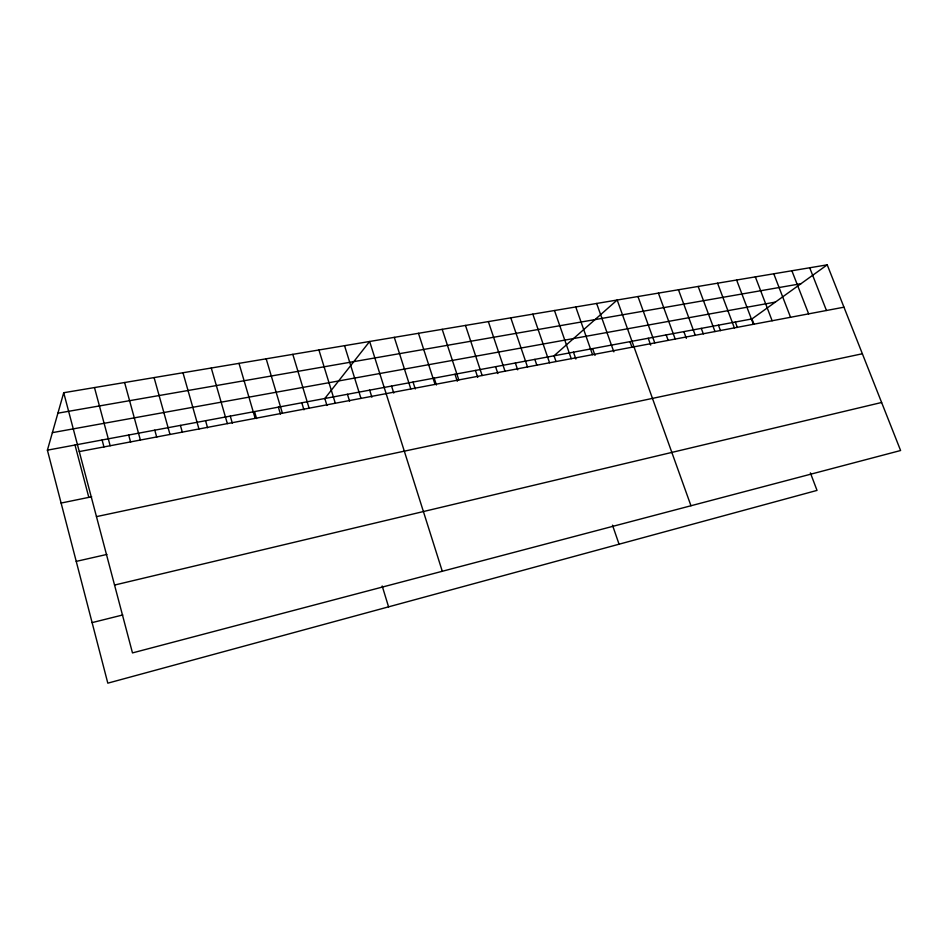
<?xml version="1.0" encoding="UTF-8"?>
<svg xmlns="http://www.w3.org/2000/svg" width="948" height="948" viewBox="0 0 948 948"><rect width="100%" height="100%" fill="white"/><g stroke="black" fill="none" stroke-linecap="round" stroke-linejoin="round"><path stroke-width="1.42" d="M810.374 472.886L817.022 490.4L107.811 683.164L47.4 450.17L63.717 392.721L827.225 264.836L900.6 450.513L132.483 652.911L63.717 392.721M47.4 450.17L751.954 318.931L827.225 264.836M92.11 622.611L122.766 614.968M114.554 585.058L881.616 402.485M76.231 561.382L106.923 554.426M96.459 516.624L862.372 353.758M61.11 503.056L91.683 496.776M79.277 451.58L843.969 307.188M52.377 432.644L775.393 302.092M57.911 413.174L800.942 283.725M809.699 267.763L826.455 310.494M791.876 270.749L808.644 313.859M773.769 273.782L790.549 317.272M755.343 276.875L772.134 320.756M751.954 318.931L754.004 324.334M736.608 280.004L753.411 324.287M735.316 322.024L737.366 327.475M717.565 283.203L734.368 327.889M718.43 325.176L720.48 330.662M698.178 286.45L714.982 331.539M701.271 328.364L703.333 333.909M678.46 289.756L695.263 335.272M683.864 331.61L686.34 338.353M658.398 293.11L675.201 339.052M666.183 334.905L668.162 340.344M637.968 296.534L654.772 342.915M648.219 338.246L650.695 345.108M690.962 505.746L617.184 300.018L554.035 355.796L555.943 361.342M629.97 341.647L631.961 347.181M596.648 303.455L613.842 351.85M592.607 348.603L595.012 355.417M575.756 306.951L592.524 354.671M573.481 352.17L575.874 359.043M554.485 310.517L571.241 358.688M612.491 525.168L619.056 544.199M532.835 314.144L549.567 362.776M534.85 359.363L536.758 364.956M510.794 317.841L527.503 366.947M515.368 363.001L517.679 369.827M488.35 321.597L505.023 371.189M495.567 366.686L497.878 373.583M465.48 325.425L482.141 375.515M475.434 370.431L477.745 377.387M442.195 329.323L458.808 379.911M454.981 374.247L457.28 381.262M434.184 378.122L436.412 384.983M418.471 333.305L435.049 384.402M413.044 382.056L415.271 388.976M394.297 337.346L410.828 388.976M391.548 386.061L393.764 393.053M442.289 571.277L369.649 341.481L324.82 398.492L326.953 405.46M369.684 390.138L371.889 397.188M344.539 345.688L360.963 398.385M347.442 394.273L349.587 401.182M318.919 349.978L335.296 403.232M382.186 585.983L388.573 606.85M292.814 354.351L309.119 408.173M301.796 402.781L303.929 409.82M266.175 358.818L282.409 413.221M278.368 407.142L280.43 414.051M254.526 411.586L256.576 418.554M239.003 363.368L255.166 418.364M230.269 416.101L232.307 423.14M211.274 368.014L227.354 423.614M205.562 420.711L207.588 427.809M182.976 372.754L198.962 428.982M180.404 425.391L182.372 432.371M154.086 377.588L169.988 434.445M154.785 430.167L156.74 437.218M124.603 382.53L140.387 440.038M128.679 435.025L130.623 442.147M94.48 387.578L110.158 445.75M102.1 439.979L103.972 446.982M75.01 445.027L88.816 497.368"/></g></svg>
